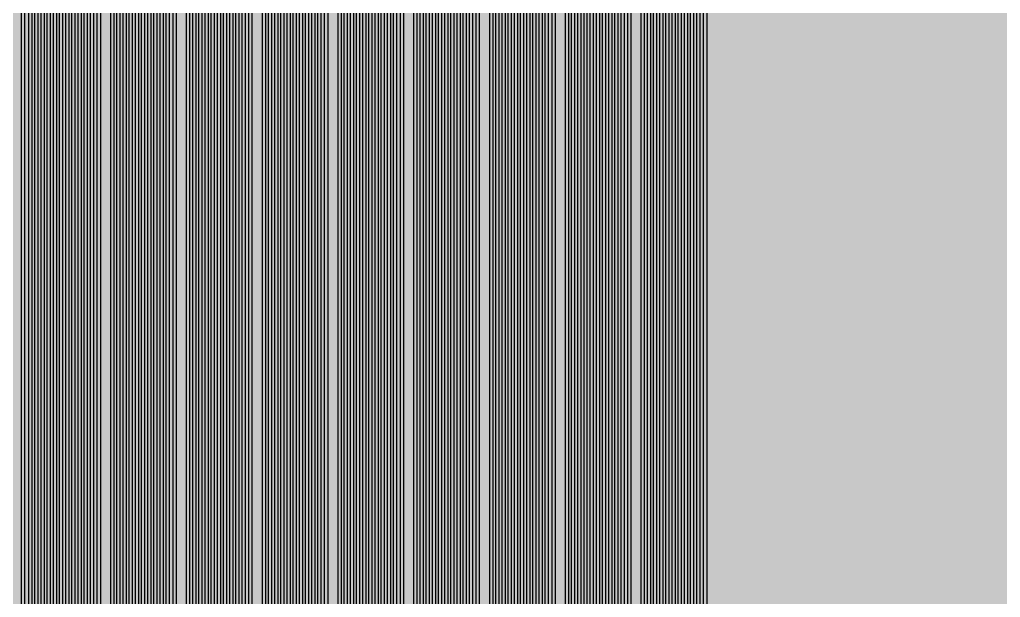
# Model space of a CAD drawing. Header units: metres. Extents: x -7240 to 10960, y -29667 to 1823.
# Drawn here: x 2970 to 4083, y -14578 to -13922 of the extents above; entities that cross this region are included whole.
import ezdxf

# ---------------------------------------------------------------- set-up
doc = ezdxf.new("R2010")
doc.units = ezdxf.units.M
doc.layers.add('Metal1', color=4, linetype='CONTINUOUS')
doc.layers.add('Polyimide', color=7, linetype='CONTINUOUS')

msp = doc.modelspace()

# ---------------------------------------------------------------- hatches: boundary and pattern name
at = {"layer": 'Polyimide'}
msp.add_hatch(color=7, dxfattribs=at).paths.add_polyline_path([(4088.5, -11806.9), (4098.7, -11851.2), (4115.6, -11893.5), (4138.6, -11932.7), (4167.4, -11968), (4201.1, -11998.5), (4239, -12023.6), (4280.3, -12042.7), (4349.2, -12073.7), (4413.2, -12113.8), (4471.3, -12162), (4522.3, -12217.7), (4565.4, -12279.7), (4599.7, -12346.9), (4624.7, -12418.2), (4639.9, -12492.2), (4645, -12567.5), (4639.9, -12642.8), (4624.7, -12716.8), (4599.7, -12788.1), (4565.4, -12855.3), (4522.3, -12917.3), (4471.3, -12973), (4413.2, -13021.2), (4349.2, -13061.3), (4280.3, -13092.3), (4239, -13111.4), (4201.1, -13136.5), (4167.4, -13167), (4138.6, -13202.3), (4115.6, -13241.5), (4098.7, -13283.8), (4088.5, -13328.1), (4085, -13373.5), (4085, -13567.5), (4099.4, -13861.6), (4142.6, -14152.8), (4214.2, -14438.4), (4313.4, -14715.5), (4439.2, -14981.7), (4590.6, -15234.2), (4766, -15470.7), (4963.7, -15688.8), (5181.8, -15886.5), (5418.3, -16061.9), (5670.8, -16213.3), (5936.9, -16339.1), (6214.1, -16438.3), (6499.7, -16509.9), (6790.9, -16553.1), (7085, -16567.5), (9960.4, -16567.5), (10038.8, -16571.4), (10116.4, -16582.9), (10192.6, -16601.9), (10266.5, -16628.4), (10337.5, -16662), (10404.8, -16702.3), (10467.9, -16749.1), (10526.1, -16801.8), (10578.8, -16860), (10625.6, -16923), (10665.9, -16990.4), (10699.5, -17061.4), (10725.9, -17135.3), (10745, -17211.4), (10756.5, -17289.1), (10760.4, -17367.5), (10760.4, -21957.3), (10721.6, -22012.9), (10686, -22070.6), (10653.6, -22130.1), (10624.5, -22191.4), (10598.9, -22254.2), (10576.8, -22318.2), (10558.3, -22383.5), (10543.4, -22449.6), (10532.2, -22516.5), (10524.7, -22583.8), (10521, -22651.5), (10521, -22719.3), (10524.7, -22787), (10532.2, -22854.4), (10543.4, -22921.2), (10558.3, -22987.4), (10576.8, -23052.6), (10598.9, -23116.7), (10624.5, -23179.5), (10653.6, -23240.7), (10686, -23300.3), (10721.6, -23357.9), (10760.4, -23413.5), (10760.4, -28667.5), (10756.5, -28745.9), (10745, -28823.6), (10725.9, -28899.7), (10699.5, -28973.6), (10665.9, -29044.6), (10625.6, -29112), (10578.8, -29175), (10526.1, -29233.2), (10467.9, -29285.9), (10404.8, -29332.7), (10337.5, -29373), (10266.5, -29406.6), (10192.6, -29433.1), (10116.4, -29452.1), (10038.8, -29463.6), (9960.4, -29467.5), (-6239.6, -29467.5), (-6318, -29463.6), (-6395.7, -29452.1), (-6471.9, -29433.1), (-6545.8, -29406.6), (-6616.7, -29373), (-6684.1, -29332.7), (-6747.1, -29285.9), (-6805.3, -29233.2), (-6858, -29175), (-6904.8, -29112), (-6945.2, -29044.6), (-6978.7, -28973.6), (-7005.2, -28899.7), (-7024.3, -28823.6), (-7035.8, -28745.9), (-7039.6, -28667.5), (-7039.6, -23426.3), (-6999.4, -23370.1), (-6962.3, -23311.6), (-6928.7, -23251.2), (-6898.5, -23189), (-6871.8, -23125.1), (-6848.8, -23059.9), (-6829.5, -22993.4), (-6814, -22926), (-6802.4, -22857.8), (-6794.6, -22789.1), (-6790.7, -22720), (-6790.7, -22650.8), (-6794.6, -22581.8), (-6802.4, -22513), (-6814, -22444.8), (-6829.5, -22377.4), (-6848.8, -22311), (-6871.8, -22245.7), (-6898.5, -22181.9), (-6928.7, -22119.7), (-6962.3, -22059.2), (-6999.4, -22000.8), (-7039.6, -21944.5), (-7039.6, -17367.5), (-7035.8, -17289.1), (-7024.3, -17211.4), (-7005.2, -17135.3), (-6978.7, -17061.4), (-6945.2, -16990.4), (-6904.8, -16923), (-6858, -16860), (-6805.3, -16801.8), (-6747.1, -16749.1), (-6684.1, -16702.3), (-6616.7, -16662), (-6545.8, -16628.4), (-6471.9, -16601.9), (-6395.7, -16582.9), (-6318, -16571.4), (-6239.6, -16567.5), (-3334, -16567.5), (-3039.9, -16553.1), (-2748.7, -16509.9), (-2463.1, -16438.3), (-2185.9, -16339.1), (-1919.8, -16213.3), (-1667.3, -16061.9), (-1430.8, -15886.5), (-1212.7, -15688.8), (-1015, -15470.7), (-839.6, -15234.2), (-688.2, -14981.7), (-562.4, -14715.5), (-463.2, -14438.4), (-391.6, -14152.8), (-348.4, -13861.6), (-334, -13567.5), (-334, -13373.5), (-337.5, -13328.1), (-347.7, -13283.8), (-364.6, -13241.5), (-387.6, -13202.3), (-416.4, -13167), (-450.1, -13136.5), (-488, -13111.4), (-529.3, -13092.3), (-529.3, -13092.3), (-598.2, -13061.3), (-662.2, -13021.2), (-720.3, -12973), (-771.3, -12917.3), (-814.4, -12855.3), (-848.7, -12788.1), (-873.7, -12716.8), (-888.9, -12642.8), (-894, -12567.5), (-888.9, -12492.2), (-873.7, -12418.2), (-848.7, -12346.9), (-814.4, -12279.7), (-771.3, -12217.7), (-720.3, -12162), (-662.2, -12113.8), (-598.2, -12073.7), (-529.3, -12042.7), (-488, -12023.6), (-450.1, -11998.5), (-416.4, -11968), (-387.6, -11932.7), (-364.6, -11893.5), (-347.7, -11851.2), (-337.5, -11806.9), (-334, -11761.5), (-334, -11074.3), (-337.5, -11028.9), (-347.7, -10984.6), (-364.6, -10942.4), (-387.6, -10903.1), (-416.4, -10867.8), (-450.1, -10837.3), (-488, -10812.2), (-529.3, -10793.2), (-529.3, -10793.2), (-598.2, -10762.1), (-662.2, -10722.1), (-720.3, -10673.8), (-771.3, -10618.1), (-814.4, -10556.1), (-848.7, -10488.9), (-873.7, -10417.6), (-888.9, -10343.7), (-894, -10268.3), (-888.9, -10193), (-873.7, -10119), (-848.7, -10047.8), (-814.4, -9980.5), (-771.3, -9918.5), (-720.3, -9862.9), (-662.2, -9814.6), (-598.2, -9774.6), (-529.3, -9743.5), (-488, -9724.5), (-450.1, -9699.4), (-416.4, -9668.8), (-387.6, -9633.5), (-364.6, -9594.3), (-347.7, -9552), (-337.5, -9507.7), (-334, -9462.4), (-334, -8775.1), (-337.5, -8729.8), (-347.7, -8685.5), (-364.6, -8643.2), (-387.6, -8604), (-416.4, -8568.7), (-450.1, -8538.1), (-488, -8513), (-529.3, -8494), (-529.3, -8494), (-598.2, -8462.9), (-662.2, -8422.9), (-720.3, -8374.6), (-771.3, -8319), (-814.4, -8257), (-848.7, -8189.7), (-873.7, -8118.5), (-888.9, -8044.5), (-894, -7969.2), (-888.9, -7893.8), (-873.7, -7819.9), (-848.7, -7748.6), (-814.4, -7681.4), (-771.3, -7619.4), (-720.3, -7563.7), (-662.2, -7515.4), (-598.2, -7475.4), (-529.3, -7444.3), (-529.3, -7444.3), (-488, -7425.3), (-450.1, -7400.2), (-416.4, -7369.7), (-387.6, -7334.4), (-364.6, -7295.1), (-347.7, -7252.9), (-337.5, -7208.6), (-334, -7163.2), (-334, -6476), (-337.5, -6430.6), (-347.7, -6386.3), (-364.6, -6344), (-387.6, -6304.8), (-416.4, -6269.5), (-450.1, -6239), (-488, -6213.9), (-529.3, -6194.8), (-529.3, -6194.8), (-598.2, -6163.8), (-662.2, -6123.7), (-720.3, -6075.5), (-771.3, -6019.8), (-814.4, -5957.8), (-848.7, -5890.6), (-873.7, -5819.3), (-888.9, -5745.3), (-894, -5670), (-888.9, -5594.7), (-873.7, -5520.7), (-848.7, -5449.4), (-814.4, -5382.2), (-771.3, -5320.2), (-720.3, -5264.5), (-662.2, -5216.3), (-598.2, -5176.2), (-529.3, -5145.2), (-529.3, -5145.2), (-488, -5126.1), (-450.1, -5101), (-416.4, -5070.5), (-387.6, -5035.2), (-364.6, -4996), (-347.7, -4953.7), (-337.5, -4909.4), (-334, -4864), (-334, 380), (-334, 1522.5), (-289, 1522.5), (-288.8, 1515.6), (-288.1, 1508.8), (-287, 1502), (-285.4, 1495.3), (-283.4, 1488.7), (-281, 1482.3), (-278.2, 1476.1), (-274.9, 1470), (-271.3, 1464.2), (-267.3, 1458.6), (-262.9, 1453.3), (-258.2, 1448.3), (-253.2, 1443.6), (-247.9, 1439.2), (-242.3, 1435.2), (-236.5, 1431.6), (-230.4, 1428.3), (-224.2, 1425.5), (-217.8, 1423.1), (-211.2, 1421.1), (-204.5, 1419.5), (-197.7, 1418.4), (-190.9, 1417.7), (-184, 1417.5), (-177.1, 1417.7), (-170.3, 1418.4), (-163.5, 1419.5), (-156.8, 1421.1), (-150.2, 1423.1), (-143.8, 1425.5), (-137.6, 1428.3), (-131.5, 1431.6), (-125.7, 1435.2), (-120.1, 1439.2), (-114.8, 1443.6), (-109.8, 1448.3), (-105.1, 1453.3), (-100.7, 1458.6), (-96.7, 1464.2), (-93.1, 1470), (-89.8, 1476.1), (-87, 1482.3), (-84.6, 1488.7), (-82.6, 1495.3), (-81, 1502), (-79.9, 1508.8), (-79.2, 1515.6), (-79, 1522.5), (1786, 1522.5), (3835, 1522.5), (3835.2, 1529), (3835.9, 1535.6), (3836.9, 1542), (3838.4, 1548.4), (3840.3, 1554.6), (3842.6, 1560.8), (3845.3, 1566.7), (3848.4, 1572.5), (3851.9, 1578.1), (3855.7, 1583.4), (3859.8, 1588.4), (3864.3, 1593.2), (3869.1, 1597.7), (3874.1, 1601.8), (3879.4, 1605.6), (3885, 1609.1), (3890.8, 1612.2), (3896.7, 1614.9), (3902.9, 1617.2), (3909.1, 1619.1), (3915.5, 1620.6), (3921.9, 1621.6), (3928.5, 1622.3), (3935, 1622.5), (3941.5, 1622.3), (3948.1, 1621.6), (3954.5, 1620.6), (3960.9, 1619.1), (3967.1, 1617.2), (3973.3, 1614.9), (3979.2, 1612.2), (3985, 1609.1), (3990.6, 1605.6), (3995.9, 1601.8), (4000.9, 1597.7), (4005.7, 1593.2), (4010.2, 1588.4), (4014.3, 1583.4), (4018.1, 1578.1), (4021.6, 1572.5), (4024.7, 1566.7), (4027.4, 1560.8), (4029.7, 1554.6), (4031.6, 1548.4), (4033.1, 1542), (4034.1, 1535.6), (4034.8, 1529), (4035, 1522.5), (4085, 1522.5), (4085, 380), (4085, 330), (4085, -4864), (4088.5, -4909.4), (4098.7, -4953.7), (4115.6, -4996), (4138.6, -5035.2), (4167.4, -5070.5), (4201.1, -5101), (4239, -5126.1), (4280.3, -5145.2), (4280.3, -5145.2), (4349.2, -5176.2), (4413.2, -5216.3), (4471.3, -5264.5), (4522.3, -5320.2), (4565.4, -5382.2), (4599.7, -5449.4), (4624.7, -5520.7), (4639.9, -5594.7), (4645, -5670), (4639.9, -5745.3), (4624.7, -5819.3), (4599.7, -5890.6), (4565.4, -5957.8), (4522.3, -6019.8), (4471.3, -6075.5), (4413.2, -6123.7), (4349.2, -6163.8), (4280.3, -6194.8), (4239, -6213.9), (4201.1, -6239), (4167.4, -6269.5), (4138.6, -6304.8), (4115.6, -6344), (4098.7, -6386.3), (4088.5, -6430.6), (4085, -6476), (4085, -11761.5), (4088.5, -11806.9)])

# ---------------------------------------------------------------- linework, layer by layer
at = {"layer": 'Metal1'}
for points in [[(2972.5, -14592.9), (2972.5, -14570), (2972.5, 430)], [(2976, 430), (2976, -14570), (2976, -14592.9)], [(2980.8, -14592.9), (2980.8, -14570), (2980.8, 430)], [(2984.2, 430), (2984.2, -14570), (2984.2, -14592.9)], [(2987.8, -14592.9), (2987.8, -14570), (2987.8, 430)], [(2991.2, 430), (2991.2, -14570), (2991.2, -14592.9)], [(2994.8, -14592.9), (2994.8, -14570), (2994.8, 430)], [(2998.2, 430), (2998.2, -14570), (2998.2, -14592.9)], [(3001.8, -14592.9), (3001.8, -14570), (3001.8, 430)], [(3005.2, 430), (3005.2, -14570), (3005.2, -14592.9)], [(3008.8, -14592.9), (3008.8, -14570), (3008.8, 430)], [(3012.2, 430), (3012.2, -14570), (3012.2, -14592.9)], [(3015.8, -14592.9), (3015.8, -14570), (3015.8, 430)], [(3019.2, 430), (3019.2, -14570), (3019.2, -14592.9)], [(3022.8, -14592.9), (3022.8, -14570), (3022.8, 430)], [(3026.2, 430), (3026.2, -14570), (3026.2, -14592.9)], [(3029.8, -14592.9), (3029.8, -14570), (3029.8, 430)], [(3033.2, 430), (3033.2, -14570), (3033.2, -14592.9)], [(3036.8, -14592.9), (3036.8, -14570), (3036.8, 430)], [(3040.2, 430), (3040.2, -14570), (3040.2, -14592.9)], [(3043.8, -14592.9), (3043.8, -14570), (3043.8, 430)], [(3047.2, 430), (3047.2, -14570), (3047.2, -14592.9)], [(3050.8, -14592.9), (3050.8, -14570), (3050.8, 430)], [(3054.2, 430), (3054.2, -14570), (3054.2, -14592.9)], [(3058.5, -14592.9), (3058.5, -14570), (3058.5, 430)], [(3062, 430), (3062, -14570), (3062, -14592.9)], [(3073.8, -14592.9), (3073.8, -14570), (3073.8, 430)], [(3077.2, 430), (3077.2, -14570), (3077.2, -14592.9)], [(3080.8, -14592.9), (3080.8, -14570), (3080.8, 430)], [(3084.2, 430), (3084.2, -14570), (3084.2, -14592.9)], [(3087.8, -14592.9), (3087.8, -14570), (3087.8, 430)], [(3091.2, 430), (3091.2, -14570), (3091.2, -14592.9)], [(3094.8, -14592.9), (3094.8, -14570), (3094.8, 430)], [(3098.2, 430), (3098.2, -14570), (3098.2, -14592.9)], [(3101.8, -14592.9), (3101.8, -14570), (3101.8, 430)], [(3105.2, 430), (3105.2, -14570), (3105.2, -14592.9)], [(3108.8, -14592.9), (3108.8, -14570), (3108.8, 430)], [(3112.2, 430), (3112.2, -14570), (3112.2, -14592.9)], [(3115.8, -14592.9), (3115.8, -14570), (3115.8, 430)], [(3119.2, 430), (3119.2, -14570), (3119.2, -14592.9)], [(3122.8, -14592.9), (3122.8, -14570), (3122.8, 430)], [(3126.2, 430), (3126.2, -14570), (3126.2, -14592.9)], [(3129.8, -14592.9), (3129.8, -14570), (3129.8, 430)], [(3133.2, 430), (3133.2, -14570), (3133.2, -14592.9)], [(3136.8, -14592.9), (3136.8, -14570), (3136.8, 430)], [(3140.2, 430), (3140.2, -14570), (3140.2, -14592.9)], [(3144.5, -14592.9), (3144.5, -14570), (3144.5, 430)], [(3148, 430), (3148, -14570), (3148, -14592.9)], [(3159.8, -14592.9), (3159.8, -14570), (3159.8, 430)], [(3163.2, 430), (3163.2, -14570), (3163.2, -14592.9)], [(3166.8, -14592.9), (3166.8, -14570), (3166.8, 430)], [(3170.2, 430), (3170.2, -14570), (3170.2, -14592.9)], [(3173.8, -14592.9), (3173.8, -14570), (3173.8, 430)], [(3177.2, 430), (3177.2, -14570), (3177.2, -14592.9)], [(3180.8, -14592.9), (3180.8, -14570), (3180.8, 430)], [(3184.2, 430), (3184.2, -14570), (3184.2, -14592.9)], [(3187.8, -14592.9), (3187.8, -14570), (3187.8, 430)], [(3191.2, 430), (3191.2, -14570), (3191.2, -14592.9)], [(3194.8, -14592.9), (3194.8, -14570), (3194.8, 430)], [(3198.2, 430), (3198.2, -14570), (3198.2, -14592.9)], [(3201.8, -14592.9), (3201.8, -14570), (3201.8, 430)], [(3205.2, 430), (3205.2, -14570), (3205.2, -14592.9)], [(3208.8, -14592.9), (3208.8, -14570), (3208.8, 430)], [(3212.2, 430), (3212.2, -14570), (3212.2, -14592.9)], [(3215.8, -14592.9), (3215.8, -14570), (3215.8, 430)], [(3219.2, 430), (3219.2, -14570), (3219.2, -14592.9)], [(3222.8, -14592.9), (3222.8, -14570), (3222.8, 430)], [(3226.2, 430), (3226.2, -14570), (3226.2, -14592.9)], [(3230.5, -14592.9), (3230.5, -14570), (3230.5, 430)], [(3234, 430), (3234, -14570), (3234, -14592.9)], [(3245.8, -14592.9), (3245.8, -14570), (3245.8, 430)], [(3249.2, 430), (3249.2, -14570), (3249.2, -14592.9)], [(3252.8, -14592.9), (3252.8, -14570), (3252.8, 430)], [(3256.2, 430), (3256.2, -14570), (3256.2, -14592.9)], [(3259.8, -14592.9), (3259.8, -14570), (3259.8, 430)], [(3263.2, 430), (3263.2, -14570), (3263.2, -14592.9)], [(3266.8, -14592.9), (3266.8, -14570), (3266.8, 430)], [(3270.2, 430), (3270.2, -14570), (3270.2, -14592.9)], [(3273.8, -14592.9), (3273.8, -14570), (3273.8, 430)], [(3277.2, 430), (3277.2, -14570), (3277.2, -14592.9)], [(3280.8, -14592.9), (3280.8, -14570), (3280.8, 430)], [(3284.2, 430), (3284.2, -14570), (3284.2, -14592.9)], [(3287.8, -14592.9), (3287.8, -14570), (3287.8, 430)], [(3291.2, 430), (3291.2, -14570), (3291.2, -14592.9)], [(3294.8, -14592.9), (3294.8, -14570), (3294.8, 430)], [(3298.2, 430), (3298.2, -14570), (3298.2, -14592.9)], [(3301.8, -14592.9), (3301.8, -14570), (3301.8, 430)], [(3305.2, 430), (3305.2, -14570), (3305.2, -14592.9)], [(3308.8, -14592.9), (3308.8, -14570), (3308.8, 430)], [(3312.2, 430), (3312.2, -14570), (3312.2, -14592.9)], [(3316.5, -14592.9), (3316.5, -14570), (3316.5, 430)], [(3320, 430), (3320, -14570), (3320, -14592.9)], [(3331.8, -14592.9), (3331.8, -14570), (3331.8, 430)], [(3335.2, 430), (3335.2, -14570), (3335.2, -14592.9)], [(3338.8, -14592.9), (3338.8, -14570), (3338.8, 430)], [(3342.2, 430), (3342.2, -14570), (3342.2, -14592.9)], [(3345.8, -14592.9), (3345.8, -14570), (3345.8, 430)], [(3349.2, 430), (3349.2, -14570), (3349.2, -14592.9)], [(3352.8, -14592.9), (3352.8, -14570), (3352.8, 430)], [(3356.2, 430), (3356.2, -14570), (3356.2, -14592.9)], [(3359.8, -14592.9), (3359.8, -14570), (3359.8, 430)], [(3363.2, 430), (3363.2, -14570), (3363.2, -14592.9)], [(3366.8, -14592.9), (3366.8, -14570), (3366.8, 430)], [(3370.2, 430), (3370.2, -14570), (3370.2, -14592.9)], [(3373.8, -14592.9), (3373.8, -14570), (3373.8, 430)], [(3377.2, 430), (3377.2, -14570), (3377.2, -14592.9)], [(3380.8, -14592.9), (3380.8, -14570), (3380.8, 430)], [(3384.2, 430), (3384.2, -14570), (3384.2, -14592.9)], [(3387.8, -14592.9), (3387.8, -14570), (3387.8, 430)], [(3391.2, 430), (3391.2, -14570), (3391.2, -14592.9)], [(3394.8, -14592.9), (3394.8, -14570), (3394.8, 430)], [(3398.2, 430), (3398.2, -14570), (3398.2, -14592.9)], [(3402.5, -14592.9), (3402.5, -14570), (3402.5, 430)], [(3406, 430), (3406, -14570), (3406, -14592.9)], [(3417.8, -14592.9), (3417.8, -14570), (3417.8, 430)], [(3421.2, 430), (3421.2, -14570), (3421.2, -14592.9)], [(3424.8, -14592.9), (3424.8, -14570), (3424.8, 430)], [(3428.2, 430), (3428.2, -14570), (3428.2, -14592.9)], [(3431.8, -14592.9), (3431.8, -14570), (3431.8, 430)], [(3435.2, 430), (3435.2, -14570), (3435.2, -14592.9)], [(3438.8, -14592.9), (3438.8, -14570), (3438.8, 430)], [(3442.2, 430), (3442.2, -14570), (3442.2, -14592.9)], [(3445.8, -14592.9), (3445.8, -14570), (3445.8, 430)], [(3449.2, 430), (3449.2, -14570), (3449.2, -14592.9)], [(3452.8, -14592.9), (3452.8, -14570), (3452.8, 430)], [(3456.2, 430), (3456.2, -14570), (3456.2, -14592.9)], [(3459.8, -14592.9), (3459.8, -14570), (3459.8, 430)], [(3463.2, 430), (3463.2, -14570), (3463.2, -14592.9)], [(3466.8, -14592.9), (3466.8, -14570), (3466.8, 430)], [(3470.2, 430), (3470.2, -14570), (3470.2, -14592.9)], [(3473.8, -14592.9), (3473.8, -14570), (3473.8, 430)], [(3477.2, 430), (3477.2, -14570), (3477.2, -14592.9)], [(3480.8, -14592.9), (3480.8, -14570), (3480.8, 430)], [(3484.2, 430), (3484.2, -14570), (3484.2, -14592.9)], [(3488.5, -14592.9), (3488.5, -14570), (3488.5, 430)], [(3492, 430), (3492, -14570), (3492, -14592.9)], [(3503.8, -14592.9), (3503.8, -14570), (3503.8, 430)], [(3507.2, 430), (3507.2, -14570), (3507.2, -14592.9)], [(3510.8, -14592.9), (3510.8, -14570), (3510.8, 430)], [(3514.2, 430), (3514.2, -14570), (3514.2, -14592.9)], [(3517.8, -14592.9), (3517.8, -14570), (3517.8, 430)], [(3521.2, 430), (3521.2, -14570), (3521.2, -14592.9)], [(3524.8, -14592.9), (3524.8, -14570), (3524.8, 430)], [(3528.2, 430), (3528.2, -14570), (3528.2, -14592.9)], [(3531.8, -14592.9), (3531.8, -14570), (3531.8, 430)], [(3535.2, 430), (3535.2, -14570), (3535.2, -14592.9)], [(3538.8, -14592.9), (3538.8, -14570), (3538.8, 430)], [(3542.2, 430), (3542.2, -14570), (3542.2, -14592.9)], [(3545.8, -14592.9), (3545.8, -14570), (3545.8, 430)], [(3549.2, 430), (3549.2, -14570), (3549.2, -14592.9)], [(3552.8, -14592.9), (3552.8, -14570), (3552.8, 430)], [(3556.2, 430), (3556.2, -14570), (3556.2, -14592.9)], [(3559.8, -14592.9), (3559.8, -14570), (3559.8, 430)], [(3563.2, 430), (3563.2, -14570), (3563.2, -14592.9)], [(3566.8, -14592.9), (3566.8, -14570), (3566.8, 430)], [(3570.2, 430), (3570.2, -14570), (3570.2, -14592.9)], [(3574.5, -14592.9), (3574.5, -14570), (3574.5, 430)], [(3578, 430), (3578, -14570), (3578, -14592.9)], [(3589.8, -14592.9), (3589.8, -14570), (3589.8, 430)], [(3593.2, 430), (3593.2, -14570), (3593.2, -14592.9)], [(3596.8, -14592.9), (3596.8, -14570), (3596.8, 430)], [(3600.2, 430), (3600.2, -14570), (3600.2, -14592.9)], [(3603.8, -14592.9), (3603.8, -14570), (3603.8, 430)], [(3607.2, 430), (3607.2, -14570), (3607.2, -14592.9)], [(3610.8, -14592.9), (3610.8, -14570), (3610.8, 430)], [(3614.2, 430), (3614.2, -14570), (3614.2, -14592.9)], [(3617.8, -14592.9), (3617.8, -14570), (3617.8, 430)], [(3621.2, 430), (3621.2, -14570), (3621.2, -14592.9)], [(3624.8, -14592.9), (3624.8, -14570), (3624.8, 430)], [(3628.2, 430), (3628.2, -14570), (3628.2, -14592.9)], [(3631.8, -14592.9), (3631.8, -14570), (3631.8, 430)], [(3635.2, 430), (3635.2, -14570), (3635.2, -14592.9)], [(3638.8, -14592.9), (3638.8, -14570), (3638.8, 430)], [(3642.2, 430), (3642.2, -14570), (3642.2, -14592.9)], [(3645.8, -14592.9), (3645.8, -14570), (3645.8, 430)], [(3649.2, 430), (3649.2, -14570), (3649.2, -14592.9)], [(3652.8, -14592.9), (3652.8, -14570), (3652.8, 430)], [(3656.2, 430), (3656.2, -14570), (3656.2, -14592.9)], [(3660.5, -14592.9), (3660.5, -14570), (3660.5, 430)], [(3664, 430), (3664, -14570), (3664, -14592.9)], [(3675.8, -14592.9), (3675.8, -14570), (3675.8, 430)], [(3679.2, 430), (3679.2, -14570), (3679.2, -14592.9)], [(3682.8, -14592.9), (3682.8, -14570), (3682.8, 430)], [(3686.2, 430), (3686.2, -14570), (3686.2, -14592.9)], [(3689.8, -14592.9), (3689.8, -14570), (3689.8, 430)], [(3693.2, 430), (3693.2, -14570), (3693.2, -14592.9)], [(3696.8, -14592.9), (3696.8, -14570), (3696.8, 430)], [(3700.2, 430), (3700.2, -14570), (3700.2, -14592.9)], [(3703.8, -14592.9), (3703.8, -14570), (3703.8, 430)], [(3707.2, 430), (3707.2, -14570), (3707.2, -14592.9)], [(3710.8, -14592.9), (3710.8, -14570), (3710.8, 430)], [(3714.2, 430), (3714.2, -14570), (3714.2, -14592.9)], [(3717.8, -14592.9), (3717.8, -14570), (3717.8, 430)], [(3721.2, 430), (3721.2, -14570), (3721.2, -14592.9)], [(3724.8, -14592.9), (3724.8, -14570), (3724.8, 430)], [(3728.2, 430), (3728.2, -14570), (3728.2, -14592.9)], [(3731.8, -14592.9), (3731.8, -14570), (3731.8, 430)], [(3735.2, 430), (3735.2, -14570), (3735.2, -14592.9)], [(3738.8, -14592.9), (3738.8, -14570), (3738.8, 430)], [(3742.2, 430), (3742.2, -14570), (3742.2, -14592.9)], [(3746.5, -14592.9), (3746.5, -14570), (3746.5, 430)], [(3750, 430), (3750, -14570), (3750, -14592.9)]]:
    msp.add_lwpolyline(points, dxfattribs=at)

doc.saveas('drawing.dxf')
